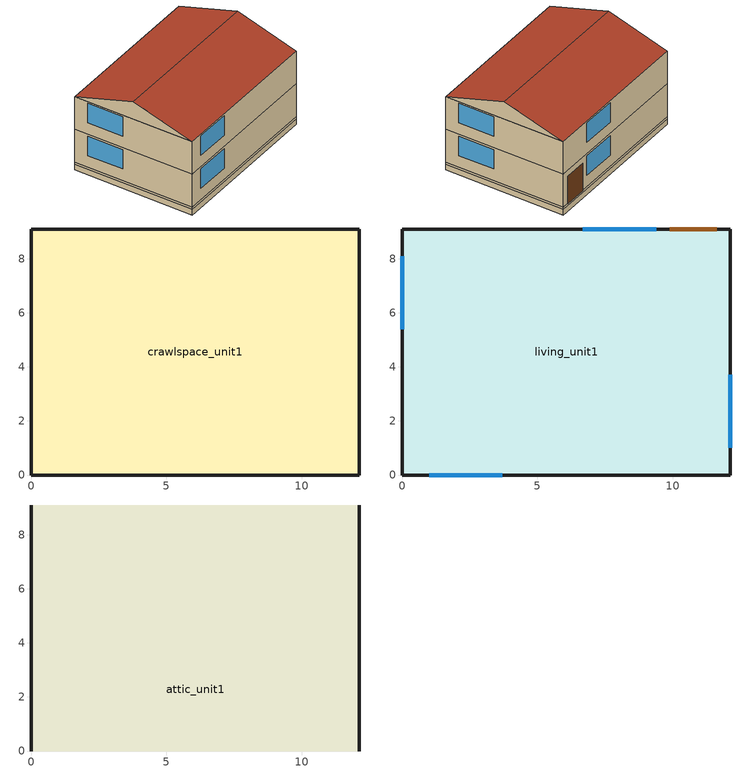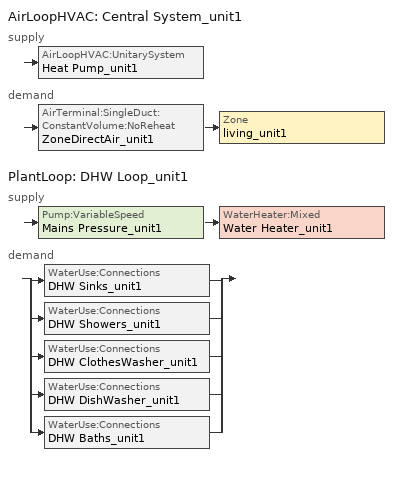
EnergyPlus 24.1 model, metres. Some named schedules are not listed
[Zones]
crawlspace_unit1
 floor ground (Interior Floor): 0,0 0,9.1 12.13,9.1 12.13,0 z-0.46
 wall outside (Crawl Wall): 0,0 12.13,0 12.13,9.1 0,9.1 0,0 z0:0.15
 wall ground (Crawl Wall): 0,0 12.13,0 12.13,9.1 0,9.1 0,0 z-0.46:0
living_unit1
 floor adiabatic (Interior Floor): 0,0 0,9.1 12.13,9.1 12.13,0 z2.74
 floor to crawlspace_unit1 (Exterior Floor): 0,0 0,9.1 12.13,9.1 12.13,0 z0.15
 wall outside (Exterior Wall): 0,0 12.13,0 12.13,9.1 0,9.1 0,0 z0.15:2.74; 0,0 12.13,0 12.13,9.1 0,9.1 0,0 z2.74:5.34
 window (Exterior Window): 1,0 3.71,0 / 9.39,9.1 6.68,9.1 / 12.13,1 12.13,3.71 / 0,8.1 0,5.39 z1.07:2.59; 1,0 3.71,0 / 9.39,9.1 6.68,9.1 / 12.13,1 12.13,3.71 / 0,8.1 0,5.39 z3.66:5.18
 door (Exterior Door): 11.63,9.1 9.89,9.1 z0.15:2.29
 ceiling to attic_unit1 (Interior Ceiling): 0,0 12.13,0 12.13,9.1 0,9.1 z5.34
attic_unit1
 wall outside (Gable_end): 12.13,0,5.34 12.13,9.1,5.34 12.13,4.55,6.7; 0,9.1,5.34 0,0,5.34 0,4.55,6.7
 roof outside (Exterior Roof): 0,0,5.34 12.13,0,5.34 12.13,4.55,6.7 0,4.55,6.7; 12.13,9.1,5.34 0,9.1,5.34 0,4.55,6.7 12.13,4.55,6.7
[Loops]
AirLoopHVAC 'Central System_unit1'
 supply: AirLoopHVAC:UnitarySystem 'Heat Pump_unit1'
 demand: AirTerminal:SingleDuct:ConstantVolume:NoReheat 'ZoneDirectAir_unit1' > Zone 'living_unit1'
PlantLoop 'DHW Loop_unit1'
 supply: Pump:VariableSpeed 'Mains Pressure_unit1' > WaterHeater:Mixed 'Water Heater_unit1'
 demand: split
  | WaterUse:Connections 'DHW Sinks_unit1'
  | WaterUse:Connections 'DHW Showers_unit1'
  | WaterUse:Connections 'DHW ClothesWasher_unit1'
  | WaterUse:Connections 'DHW DishWasher_unit1'
  | WaterUse:Connections 'DHW Baths_unit1'
[Building]
US+SF+CZ4A+hp+crawlspace+IECC_2006: North Axis {deg}=0; Terrain=Suburbs; Loads Convergence Tolerance Value {W}=0.04; Temperature Convergence Tolerance Value {deltaC}=0.4; Solar Distribution=FullExterior; Maximum Number of Warmup Days=25; Minimum Number of Warmup Days=6
[Site:WaterMainsTemperature]
Calculation Method=Correlation; Annual Average Outdoor Air Temperature {C}=12.4667; Maximum Difference In Monthly Average Outdoor Air Temperatures {deltaC}=25.2
[Site:Location]
New.York-John.F.Kennedy.Intl.AP_NY_USA WMO=744860: Latitude {deg}=40.66; Longitude {deg}=-73.8; Time Zone {hr}=-5; Elevation {m}=7
[SizingPeriod:DesignDay] Day of Month=21; Dry-Bulb Temperature Range Modifier Type=DefaultMultipliers; Humidity Condition Type=Wetbulb; Barometric Pressure {Pa}=101241; Rain Indicator=No; Snow Indicator=No; Daylight Saving Time Indicator=No
Name | Month | Day Type | Maximum Dry-Bulb Temperature {C} | Daily Dry-Bulb Temperature Range {deltaC} | Wetbulb or DewPoint at Maximum Dry-Bulb {C} | Wind Speed {m/s} | Wind Direction {deg} | Solar Model Indicator | Sky Clearness | ASHRAE Clear Sky Optical Depth for Beam Irradiance (taub) | ASHRAE Clear Sky Optical Depth for Diffuse Irradiance (taud)
New.York-John.F.Kennedy.Intl.AP_NY_USA Ann Htg 99.6% Condns DB | 1 | WinterDesignDay | -10.7 | 0 | -10.7 | 7.5 | 320 | ASHRAEClearSky | 0
New.York-John.F.Kennedy.Intl.AP_NY_USA Ann Clg .4% Condns DB=>MWB | 7 | SummerDesignDay | 32.1 | 7.4 | 23.1 | 5.6 | 230 | ASHRAETau |  | 0.541 | 1.8
[Material]
Name | Roughness | Thickness {m} | Conductivity {W/m-K} | Density {kg/m3} | Specific Heat {J/kg-K} | Solar Absorptance | Thermal Absorptance | Visible Absorptance
sheathing_consol_layer | Rough | 0.0127 | 0.0940184 | 685.008 | 1172.332
ceil_consol_layer | Rough | 0.340392 | 0.0617176 | 41.9286 | 776.251
floor_consol_layer | Rough | 0.1397 | 0.0491039 | 55.074 | 916.9311
wall_consol_layer | Rough | 0.0889 | 0.0579573 | 120.801 | 1036.26
Concrete_4in | Rough | 0.101498 | 1.312098 | 2242.8 | 465.2
Asphalt_shingle | MediumRough | 0.00633985 | 0.08186 | 1121.29 | 1255.2 | 0.75
cement_stucco | MediumSmooth | 0.01905 | 0.721 | 1865.58 | 878.64
syn_stucco | MediumSmooth | 0.003048 | 8.65E-02 | 400 | 878.64
Drywall_1/2in | MediumSmooth | 0.0127 | 0.16009 | 800.923 | 1087.84
OSB_5/8in | MediumSmooth | 0.015875 | 0.1163 | 544.627 | 1213.36
OSB_7/16in | MediumSmooth | 0.0111125 | 0.1163 | 544.627 | 1213.36
Plywood_3/4in | Rough | 0.01905 | 0.115458 | 544.68 | 674.54 | 0.7 | 0.9 | 0.7
Carpet_n_pad | MediumSmooth | 0.0254001 | 0.0601314 | 32.0369 | 836.8 | 0.7 | 0.9 | 0.7
OSB_1/2in | MediumSmooth | 0.0127 | 0.1163 | 544.627 | 1213.36 | 0.7 | 0.9 | 0.7
door_const | Smooth | 0.0317022 | 0.0720096 | 512.64 | 767.58
Std Wood 6inch | MediumSmooth | 0.15 | 0.12 | 540 | 1210 | 0.7 | 0.9 | 0.7
[Construction]
Exterior Wall: syn_stucco, sheathing_consol_layer, OSB_7/16in, wall_consol_layer, Drywall_1/2in
InteriorFurnishings: Std Wood 6inch
Exterior Floor: floor_consol_layer, Plywood_3/4in, Carpet_n_pad
Interior Floor: Plywood_3/4in, Carpet_n_pad
Interior Ceiling: ceil_consol_layer, Drywall_1/2in
Exterior Roof: Asphalt_shingle, OSB_1/2in
Exterior Window: Glass
Exterior Door: door_const
Gable_end: cement_stucco, Bldg_paper_felt, OSB_5/8in, Air_4_in_vert, Drywall_1/2in
window_w_blinds: Glass, int_blind
crawl wall: Concrete_4in
[Material:NoMass]
Bldg_paper_felt: Roughness=Smooth; Thermal Resistance {m2-K/W}=0.0105666
[Material:AirGap]
Air_4_in_vert: Thermal Resistance {m2-K/W}=0.158499
[WindowMaterial:SimpleGlazingSystem]
Glass: U-Factor {W/m2-K}=2.27144; Solar Heat Gain Coefficient=0.3344; Visible Transmittance=0.88
[WindowMaterial:Blind]
int_blind: Slat Orientation=Horizontal; Slat Width {m}=0.025; Slat Separation {m}=0.01875; Slat Thickness {m}=0.001; Slat Angle {deg}=45; Slat Conductivity {W/m-K}=221; Slat Beam Solar Transmittance=0; Front Side Slat Beam Solar Reflectance=0.5; Back Side Slat Beam Solar Reflectance=0.5; Slat Diffuse Solar Transmittance=0; Front Side Slat Diffuse Solar Reflectance=0.5; Back Side Slat Diffuse Solar Reflectance=0.5; Slat Beam Visible Transmittance=0; Front Side Slat Beam Visible Reflectance=0.5; Back Side Slat Beam Visible Reflectance=0.5; Slat Diffuse Visible Transmittance=0; Front Side Slat Diffuse Visible Reflectance=0.5; Back Side Slat Diffuse Visible Reflectance=0.5; Slat Infrared Hemispherical Transmittance=0; Front Side Slat Infrared Hemispherical Emissivity=0.9; Back Side Slat Infrared Hemispherical Emissivity=0.9; Blind to Glass Distance {m}=0.05; Blind Top Opening Multiplier=0.5; Blind Bottom Opening Multiplier=0.5; Blind Left Side Opening Multiplier=0.5; Blind Right Side Opening Multiplier=0.5
[AirLoopHVAC:UnitarySystem]
Heat Pump_unit1: Control Type=Load; Controlling Zone or Thermostat Location=living_unit1; Dehumidification Control Type=None; Availability Schedule=always_avail; Supply Fan=Supply Fan_unit1; Fan Placement=BlowThrough; Supply Air Fan Operating Mode Schedule=fan_cycle; Heating Coil=Main DX Heating Coil_unit1; DX Heating Coil Sizing Ratio=1; Cooling Coil=DX Cooling Coil_unit1; Use DOAS DX Cooling Coil=No; Minimum Supply Air Temperature {C}=2; Latent Load Control=SensibleOnlyLoadControl; Supplemental Heating Coil=Supp Heating Coil_unit1; Cooling Supply Air Flow Rate Method=SupplyAirFlowRate; Cooling Supply Air Flow Rate {m3/s}=0.595; Heating Supply Air Flow Rate Method=SupplyAirFlowRate; Heating Supply Air Flow Rate {m3/s}=0.595; No Load Supply Air Flow Rate Method=None; Maximum Supply Air Temperature {C}=50; Maximum Outdoor Dry-Bulb Temperature for Supplemental Heater Operation {C}=0; Design Specification Multispeed Object=hp_multispeed_perf
[UnitarySystemPerformance:Multispeed]
hp_multispeed_perf: Number of Speeds for Heating=2; Number of Speeds for Cooling=2; Single Mode Operation=No; No Load Supply Air Flow Rate Ratio=0; Heating Speed 1 Supply Air Flow Ratio=0.722; Cooling Speed 1 Supply Air Flow Ratio=0.722; Heating Speed 2 Supply Air Flow Ratio=1; Cooling Speed 2 Supply Air Flow Ratio=1
[Fan:SystemModel]
Supply Fan_unit1: Availability Schedule=always_avail; Design Maximum Air Flow Rate {m3/s}=0.595; Speed Control Method=Discrete; Electric Power Minimum Flow Rate Fraction=1; Design Pressure Rise {Pa}=400; Motor Efficiency=0.863; Motor In Air Stream Fraction=1; Design Electric Power Consumption {W}=AUTOSIZE; Design Power Sizing Method=TotalEfficiencyAndPressure; Fan Total Efficiency=0.50054; Night Ventilation Mode Pressure Rise {Pa}=400; Number of Speeds=2; Speed 1 Flow Fraction=0.722; Speed 1 Electric Power Fraction=0.412; Speed 2 Flow Fraction=1; Speed 2 Electric Power Fraction=1
[Coil:Cooling:DX:MultiSpeed]
DX Cooling Coil_unit1: Availability Schedule=always_avail; Condenser Type=AirCooled; Apply Part Load Fraction to Speeds Greater than 1=No; Apply Latent Degradation to Speeds Greater than 1=No; Maximum Outdoor Dry-Bulb Temperature for Crankcase Heater Operation {C}=10; Basin Heater Setpoint Temperature {C}=2; Fuel Type=Electricity; Number of Speeds=2; Speed 1 Gross Rated Total Cooling Capacity {W}=7415; Speed 1 Gross Rated Sensible Heat Ratio=autosize; Speed 1 Gross Rated Cooling COP {W/W}=5.61; Speed 1 Rated Air Flow Rate {m3/s}=0.43; 2017 Speed 1 Rated Evaporator Fan Power Per Volume Flow Rate {W/(m3/s)}=0; 2023 Speed 1 Rated Evaporator Fan Power Per Volume Flow Rate {W/(m3/s)}=934.4; Speed 1 Total Cooling Capacity Function of Temperature Curve=HPLowStageCoolingCAPFTemp; Speed 1 Total Cooling Capacity Function of Flow Fraction Curve=HPLowStageCoolingCAPFFF; Speed 1 Energy Input Ratio Function of Temperature Curve=HPLowStageCoolingEIRFTemp; Speed 1 Energy Input Ratio Function of Flow Fraction Curve=HPLowStageCoolingEIRFFF; Speed 1 Part Load Fraction Correlation Curve=HP2StageCoolingPLFFPLR; Speed 1 Rated Waste Heat Fraction of Power Input=0.2; Speed 1 Evaporative Condenser Effectiveness=0.9; Speed 2 Gross Rated Total Cooling Capacity {W}=10023; Speed 2 Gross Rated Sensible Heat Ratio=autosize; Speed 2 Gross Rated Cooling COP {W/W}=5.15; Speed 2 Rated Air Flow Rate {m3/s}=0.595; 2017 Speed 2 Rated Evaporator Fan Power Per Volume Flow Rate {W/(m3/s)}=0; 2023 Speed 2 Rated Evaporator Fan Power Per Volume Flow Rate {W/(m3/s)}=934.4; Speed 2 Total Cooling Capacity Function of Temperature Curve=HPHighStageCoolingCAPFTemp; Speed 2 Total Cooling Capacity Function of Flow Fraction Curve=HPHighStageCoolingCAPFFF; Speed 2 Energy Input Ratio Function of Temperature Curve=HPHighStageCoolingEIRFTemp; Speed 2 Energy Input Ratio Function of Flow Fraction Curve=HPHighStageCoolingEIRFFF; Speed 2 Part Load Fraction Correlation Curve=HP2StageCoolingPLFFPLR; Speed 2 Rated Waste Heat Fraction of Power Input=0.2; Speed 2 Evaporative Condenser Effectiveness=0.9
[Coil:Heating:DX:MultiSpeed]
Main DX Heating Coil_unit1: Availability Schedule=always_avail; Minimum Outdoor Dry-Bulb Temperature for Compressor Operation {C}=-17.78; Crankcase Heater Capacity {W}=200; Maximum Outdoor Dry-Bulb Temperature for Crankcase Heater Operation {C}=10; Defrost Energy Input Ratio Function of Temperature Curve=Defrost_EIR_FT; Maximum Outdoor Dry-Bulb Temperature for Defrost Operation {C}=5; Defrost Strategy=ReverseCycle; Defrost Control=OnDemand; Apply Part Load Fraction to Speeds Greater than 1=No; Fuel Type=Electricity; Region number for Calculating HSPF=4; Number of Speeds=2; Speed 1 Gross Rated Heating Capacity {W}=7613; Speed 1 Gross Rated Heating COP {W/W}=5.42; Speed 1 Rated Air Flow Rate {m3/s}=0.43; 2017 Speed 1 Rated Supply Air Fan Power Per Volume Flow Rate {W/(m3/s)}=345; 2023 Speed 1 Rated Supply Air Fan Power Per Volume Flow Rate {W/(m3/s)}=934.4; Speed 1 Heating Capacity Function of Temperature Curve=HPLowStageHeatingCAPFTemp; Speed 1 Heating Capacity Function of Flow Fraction Curve=HPLowStageHeatingCAPFFF; Speed 1 Energy Input Ratio Function of Temperature Curve=HPLowStageHeatingEIRFTemp; Speed 1 Energy Input Ratio Function of Flow Fraction Curve=HPLowStageHeatingEIRFFF; Speed 1 Part Load Fraction Correlation Curve=HP2StageHeatingPLFFPLR; Speed 2 Gross Rated Heating Capacity {W}=10023; Speed 2 Gross Rated Heating COP {W/W}=4.95; Speed 2 Rated Air Flow Rate {m3/s}=0.595; 2017 Speed 2 Rated Supply Air Fan Power Per Volume Flow Rate {W/(m3/s)}=425; 2023 Speed 2 Rated Supply Air Fan Power Per Volume Flow Rate {W/(m3/s)}=934.4; Speed 2 Heating Capacity Function of Temperature Curve=HPHighStageHeatingCAPFTemp; Speed 2 Heating Capacity Function of Flow Fraction Curve=HPHighStageHeatingCAPFFF; Speed 2 Energy Input Ratio Function of Temperature Curve=HPHighStageHeatingEIRFTemp; Speed 2 Energy Input Ratio Function of Flow Fraction Curve=HPHighStageHeatingEIRFFF; Speed 2 Part Load Fraction Correlation Curve=HP2StageHeatingPLFFPLR
[Coil:Heating:Electric]
Supp Heating Coil_unit1: Availability Schedule=always_avail; Efficiency=1; Nominal Capacity {W}=autosize
[Zone] Multiplier=1
living_unit1; attic_unit1; crawlspace_unit1
[InternalMass]
Internalmass_unit1: Construction=InteriorFurnishings; Zone or ZoneList=living_unit1; Surface Area {m2}=9.89591
[Shading:Overhang] Height above Window or Door {m}=0; Tilt Angle from Window/Door {deg}=90; Left extension from Window/Door Width {m}=0; Right extension from Window/Door Width {m}=0; Depth {m}=0.0152439
Name | Window or Door
Overhang_sdr_1.unit1 | Window_sdr_1.unit1
Overhang_sdr_2.unit1 | Window_sdr_2.unit1
[WindowShadingControl]
Shades-living_unit1: Zone=living_unit1; Shading Type=InteriorBlind; Construction with Shading=window_w_blinds; Shading Control Type=OnIfScheduleAllows; Schedule=shading_2012iecc; Shading Control Is Scheduled=Yes; Glare Control Is Active=No; Multiple Surface Control Type=Sequential; Fenestration Surface 1=Window_ldf_1.unit1; Fenestration Surface 2=Window_ldb_1.unit1; Fenestration Surface 3=Window_sdr_1.unit1; Fenestration Surface 4=Window_sdl_1.unit1; Fenestration Surface 5=Window_ldf_2.unit1; Fenestration Surface 6=Window_ldb_2.unit1; Fenestration Surface 7=Window_sdr_2.unit1; Fenestration Surface 8=Window_sdl_2.unit1
[GroundHeatTransfer:Control]
gtp_control: Run Basement Preprocessor=no; Run Slab Preprocessor=yes
[GroundHeatTransfer:Slab:Materials]
NMAT: Number of materials=2; ALBEDO: Surface Albedo: No Snow=0.16; ALBEDO: Surface Albedo: Snow=0.4; EPSLW: Surface Emissivity: No Snow=0.9; EPSLW: Surface Emissivity: Snow=0.9; Z0: Surface Roughness: No Snow {cm}=0.75; Z0: Surface Roughness: Snow {cm}=0.05; HIN: Indoor HConv: Downward Flow {W/m2-K}=6; HIN: Indoor HConv: Upward {W/m2-K}=9
[GroundHeatTransfer:Slab:MatlProps]
RHO: Slab Material density {kg/m3}=2300; RHO: Soil Density {kg/m3}=1200; CP: Slab CP {J/kg-K}=650; CP: Soil CP {J/kg-K}=1200; TCON: Slab k {W/m-K}=0.9; TCON: Soil k {W/m-K}=1
[GroundHeatTransfer:Slab:BoundConds]
EVTR: Is surface evapotranspiration modeled=FALSE; FIXBC: is the lower boundary at a fixed temperature=TRUE; TDEEPin {C}=10; USRHflag: Is the ground surface h specified by the user?=FALSE
[GroundHeatTransfer:Slab:BldgProps]
IYRS: Number of years to iterate=10; Shape: Slab shape=0; HBLDG: Building height {m}=4; TIN1: January Indoor Average Temperature Setpoint {C}=22.22; TIN2: February Indoor Average Temperature Setpoint {C}=22.22; TIN3: March Indoor Average Temperature Setpoint {C}=22.22; TIN4: April Indoor Average Temperature Setpoint {C}=22.22; TIN5: May Indoor Average Temperature Setpoint {C}=22.22; TIN6: June Indoor Average Temperature Setpoint {C}=23.88; TIN7: July Indoor Average Temperature Setpoint {C}=23.88; TIN8: August Indoor Average Temperature Setpoint {C}=23.88; TIN9: September Indoor Average Temperature Setpoint {C}=23.88; TIN10: October Indoor Average Temperature Setpoint {C}=22.22; TIN11: November Indoor Average Temperature Setpoint {C}=22.22; TIN12: December Indoor Average Temperature Setpoint {C}=22.22; TINAmp: Daily Indoor sine wave variation amplitude {deltaC}=0; ConvTol: Convergence Tolerance=0.1
[GroundHeatTransfer:Slab:Insulation]
RINS: R value of under slab insulation {m2-K/W}=0; DINS: Width of strip of under slab insulation {m}=0; RVINS: R value of vertical insulation {m2-K/W}=0; ZVINS: Depth of vertical insulation {m}=0.6; IVINS: Flag: Is there vertical insulation=0
[GroundHeatTransfer:Slab:EquivalentSlab]
APRatio: The area to perimeter ratio for this slab {m}=2.59995; SLABDEPTH: Thickness of slab on grade {m}=0.1; CLEARANCE: Distance from edge of slab to domain edge {m}=15; ZCLEARANCE: Distance from bottom of slab to domain bottom {m}=15
[GroundHeatTransfer:Basement:SimParameters]
F: Multiplier for the ADI solution=0.1; IYRS: Maximum number of yearly iterations:=15
[GroundHeatTransfer:Basement:MatlProps]
NMAT: Number of materials in this domain=6; Density for Foundation Wall {kg/m3}=2243; density for Floor Slab {kg/m3}=2243; density for Ceiling {kg/m3}=311; density for Soil {kg/m3}=1500; density for Gravel {kg/m3}=2000; density for Wood {kg/m3}=449; Specific heat for foundation wall {J/kg-K}=880; Specific heat for floor slab {J/kg-K}=880; Specific heat for ceiling {J/kg-K}=1530; Specific heat for soil {J/kg-K}=840; Specific heat for gravel {J/kg-K}=720; Specific heat for wood {J/kg-K}=1530; Thermal conductivity for foundation wall {W/m-K}=1.4; Thermal conductivity for floor slab {W/m-K}=1.4; Thermal conductivity for ceiling {W/m-K}=0.09; thermal conductivity for soil {W/m-K}=1.1; thermal conductivity for gravel {W/m-K}=1.9; thermal conductivity for wood {W/m-K}=0.12
[GroundHeatTransfer:Basement:Insulation]
REXT: R Value of any exterior insulation {m2-K/W}=1.761e-05; INSFULL: Flag: Is the wall fully insulated?=True
[GroundHeatTransfer:Basement:SurfaceProps]
ALBEDO: Surface albedo for No snow conditions=0.16; ALBEDO: Surface albedo for snow conditions=0.4; EPSLN: Surface emissivity No Snow=0.94; EPSLN: Surface emissivity with Snow=0.86; VEGHT: Surface roughness No snow conditions {cm}=6; VEGHT: Surface roughness Snow conditions {cm}=0.25; PET: Flag, Potential evapotranspiration on?=False
[GroundHeatTransfer:Basement:BldgData]
DWALL: Wall thickness {m}=0.2; DSLAB: Floor slab thickness {m}=0.243828; DGRAVXY: Width of gravel pit beside basement wall {m}=0.3; DGRAVZN: Gravel depth extending above the floor slab {m}=0.2; DGRAVZP: Gravel depth below the floor slab {m}=0.1
[GroundHeatTransfer:Basement:Interior]
COND: Flag: Is the basement conditioned?=True; HIN: Downward convection only heat transfer coefficient {W/m2-K}=0.92; HIN: Upward convection only heat transfer coefficient {W/m2-K}=4.04; HIN: Horizontal convection only heat transfer coefficient {W/m2-K}=3.08; HIN: Downward combined (convection and radiation) heat transfer coefficient {W/m2-K}=6.13; HIN: Upward combined (convection and radiation) heat transfer coefficient {W/m2-K}=9.26; HIN: Horizontal combined (convection and radiation) heat transfer coefficient {W/m2-K}=8.29
[GroundHeatTransfer:Basement:ComBldg]
January average temperature {C}=21; February average temperature {C}=21; March average temperature {C}=21; April average temperature {C}=21; May average temperature {C}=24; June average temperature {C}=24; July average temperature {C}=24; August average temperature {C}=24; September average temperature {C}=24; October average temperature {C}=24; November average temperature {C}=21; December average temperature {C}=21; Daily variation sine wave amplitude {deltaC}=21
[GroundHeatTransfer:Basement:EquivSlab]
APRatio: The area to perimeter ratio for this slab {m}=2.59995; EquivSizing: Flag=True
[GroundHeatTransfer:Basement:EquivAutoGrid]
CLEARANCE: Distance from outside of wall to edge of 3-D ground domain {m}=15; SlabDepth: Thickness of the floor slab {m}=0.1; BaseDepth: Depth of the basement wall below grade {m}=1.21914
[ElectricEquipment] Zone or ZoneList or Space or SpaceList=living_unit1
Name | Schedule | Design Level Calculation Method | Design Level {W} | Fraction Latent | Fraction Radiant | Fraction Lost | Watts per Floor Area {W/m2}
dishwasher1 | DishWasher | EquipmentLevel | 65.6988 | 0.15 | 0.6 | 0.25
refrigerator1 | Refrigerator | EquipmentLevel | 91.0576 | 0 | 1 | 0
clotheswasher1 | ClothesWasher | EquipmentLevel | 28.4784 | 0 | 0.8 | 0.2
electric_dryer1 | ClothesDryer | EquipmentLevel | 213.065 | 0.05 | 0.15 | 0.8
electric_range1 | CookingRange | EquipmentLevel | 248.154 | 0.3 | 0.4 | 0.3
television1 | InteriorLighting | EquipmentLevel | 0 | 0 | 1 | 0
electric_mels1 | MiscPlugLoad | EquipmentLevel | 567.464 | 0.06 | 0.69 | 0.25
IECC_Adj1 | MiscPlugLoad | Watts/Area |  | 0.062439 | 0.411909 | 0.251045 | 1.54357
[ThermostatSetpoint:DualSetpoint]
thermostat_living Dual SP Control: Heating Setpoint Temperature Schedule=heating_sch; Cooling Setpoint Temperature Schedule=cooling_sch
[AvailabilityManager:Scheduled]
System availability: Schedule=always_avail
[Sizing:Zone]
living_unit1: Zone Cooling Design Supply Air Temperature Input Method=SupplyAirTemperature; Zone Cooling Design Supply Air Temperature {C}=12; Zone Heating Design Supply Air Temperature Input Method=SupplyAirTemperature; Zone Heating Design Supply Air Temperature {C}=50; Zone Cooling Design Supply Air Humidity Ratio {kgWater/kgDryAir}=0.008; Zone Heating Design Supply Air Humidity Ratio {kgWater/kgDryAir}=0.008; Design Specification Outdoor Air Object=SZ_DSOA_living_unit1; Cooling Design Air Flow Method=DesignDay; Cooling Minimum Air Flow per Zone Floor Area {m3/s-m2}=0.000762; Heating Design Air Flow Method=DesignDay; Heating Maximum Air Flow per Zone Floor Area {m3/s-m2}=0.002032; Heating Maximum Air Flow {m3/s}=0.141576; Heating Maximum Air Flow Fraction=0.3; Zone Load Sizing Method=Sensible Load Only No Latent Load; Zone Latent Cooling Design Supply Air Humidity Ratio Input Method=HumidityRatioDifference; Zone Cooling Design Supply Air Humidity Ratio Difference {kgWater/kgDryAir}=0.005; Zone Latent Heating Design Supply Air Humidity Ratio Input Method=HumidityRatioDifference; Zone Humidification Design Supply Air Humidity Ratio Difference {kgWater/kgDryAir}=0.005
[Sizing:System]
Central System_unit1: Type of Load to Size On=Sensible; Design Outdoor Air Flow Rate {m3/s}=autosize; Central Heating Maximum System Air Flow Ratio=1; Preheat Design Temperature {C}=7; Preheat Design Humidity Ratio {kgWater/kgDryAir}=0.008; Precool Design Temperature {C}=11; Precool Design Humidity Ratio {kgWater/kgDryAir}=0.008; Central Cooling Design Supply Air Temperature {C}=12; Central Heating Design Supply Air Temperature {C}=50; Type of Zone Sum to Use=NonCoincident; 100% Outdoor Air in Cooling=No; 100% Outdoor Air in Heating=No; Central Cooling Design Supply Air Humidity Ratio {kgWater/kgDryAir}=0.008; Central Heating Design Supply Air Humidity Ratio {kgWater/kgDryAir}=0.008; Cooling Supply Air Flow Rate Method=DesignDay; Heating Supply Air Flow Rate Method=DesignDay; Zone Maximum Outdoor Air Fraction=1; Cooling Design Capacity Method=CoolingDesignCapacity; Cooling Design Capacity {W}=10023; Heating Design Capacity Method=HeatingDesignCapacity; Heating Design Capacity {W}=12960.74; Central Cooling Capacity Control Method=OnOff
[ZoneControl:Thermostat]
Zone Thermostat_unit1: Zone or ZoneList=living_unit1; Control Type Schedule=zone_control_type; Control 1=thermostat_living Dual SP Control
[AirTerminal:SingleDuct:ConstantVolume:NoReheat]
ZoneDirectAir_unit1: Availability Schedule=always_avail; Maximum Air Flow Rate {m3/s}=0.595
[ZoneVentilation:DesignFlowRate]
Ventilation_unit1: Zone or ZoneList or Space or SpaceList=living_unit1; Schedule=always_avail; Design Flow Rate Calculation Method=Flow/Zone; Design Flow Rate {m3/s}=0; Ventilation Type=Exhaust; Fan Pressure Rise {Pa}=0; Fan Total Efficiency=0.6; Constant Term Coefficient=1; Temperature Term Coefficient=0; Velocity Term Coefficient=0; Velocity Squared Term Coefficient=0; Minimum Indoor Temperature {C}=-100; Maximum Indoor Temperature {C}=100; Delta Temperature {deltaC}=-100; Minimum Outdoor Temperature {C}=-100; Maximum Outdoor Temperature {C}=100; Maximum Wind Speed {m/s}=40
[DesignSpecification:OutdoorAir]
SZ_DSOA_living_unit1: Outdoor Air Method=Flow/Zone; Outdoor Air Flow per Person {m3/s-person}=0; Outdoor Air Flow per Zone {m3/s}=0.0283168
[AirLoopHVAC]
Central System_unit1: Design Supply Air Flow Rate {m3/s}=0.595
[Zone equipment]
living_unit1: ZoneDirectAir_unit1, ERV_unit1
[ZoneHVAC:EnergyRecoveryVentilator]
ERV_unit1: Availability Schedule=always_avail; Heat Exchanger=OA_Heat_Recovery_Unit1; Supply Air Flow Rate {m3/s}=0.0283168; Exhaust Air Flow Rate {m3/s}=0.0283168; Supply Air Fan=OASupplyFan_unit1; Exhaust Air Fan=OAExhaustFan_unit1
[Fan:OnOff] Fan Total Efficiency=0.6; Maximum Flow Rate {m3/s}=0.0283168; Motor Efficiency=1; Motor In Airstream Fraction=0
Name | Availability Schedule | Pressure Rise {Pa}
OASupplyFan_unit1 | always_avail | 0.01
OAExhaustFan_unit1 | always_off | 454.046
[HeatExchanger:AirToAir:SensibleAndLatent]
OA_Heat_Recovery_Unit1: Availability Schedule=always_off; Nominal Supply Air Flow Rate {m3/s}=0.0283168; Sensible Effectiveness at 100% Heating Air Flow=0.65; Latent Effectiveness at 100% Heating Air Flow=0; Sensible Effectiveness at 75% Heating Air Flow=0.65; Latent Effectiveness at 75% Heating Air Flow=0; Sensible Effectiveness at 100% Cooling Air Flow=0.65; Latent Effectiveness at 100% Cooling Air Flow=0; Sensible Effectiveness at 75% Cooling Air Flow=0.65; Latent Effectiveness at 75% Cooling Air Flow=0; Nominal Electric Power {W}=0; Supply Air Outlet Temperature Control=No; Heat Exchanger Type=Plate; Frost Control Type=None; Threshold Temperature {C}=-16.8333; Initial Defrost Time Fraction=0.083; Rate of Defrost Time Fraction Increase {1/K}=0.0216; Economizer Lockout=No
[People]
people_unit1: Zone or ZoneList or Space or SpaceList=living_unit1; Number of People Schedule=Occupancy; Number of People Calculation Method=People; Number of People=3; Fraction Radiant=0; Sensible Heat Fraction=autocalculate; Activity Level Schedule=activity_sch; Enable ASHRAE 55 Comfort Warnings=No; Mean Radiant Temperature Calculation Type=EnclosureAveraged
[Lights] Zone or ZoneList or Space or SpaceList=living_unit1; Schedule=InteriorLightingHE; Design Level Calculation Method=Watts/Area; Return Air Fraction=0; Fraction Radiant=0.6; Fraction Visible=0.2; Fraction Replaceable=0
Name | Watts per Floor Area {W/m2}
Living Hardwired Lighting1 | 1.91387
Living Plug-in Lighting1 | 0.478468
[Exterior:Lights]
Name | Schedule | Design Level {W}
Exterior-Lights_unit1 | ExteriorLighting | 78.6575
Garage-Lights_unit1 | InteriorLightingHE | 13.0293
[Pump:VariableSpeed]
Mains Pressure_unit1: Design Maximum Flow Rate {m3/s}=autosize; Design Pump Head {Pa}=1; Design Power Consumption {W}=0; Motor Efficiency=1; Fraction of Motor Inefficiencies to Fluid Stream=0; Coefficient 1 of the Part Load Performance Curve=0; Coefficient 2 of the Part Load Performance Curve=1; Coefficient 3 of the Part Load Performance Curve=0; Coefficient 4 of the Part Load Performance Curve=0; Design Minimum Flow Rate {m3/s}=0; Pump Control Type=Intermittent
[WaterHeater:Mixed]
Water Heater_unit1: Tank Volume {m3}=0.196841; Setpoint Temperature Schedule=dhw_setpt; Deadband Temperature Difference {deltaC}=2; Maximum Temperature Limit {C}=50; Heater Control Type=Cycle; Heater Maximum Capacity {W}=autosize; Heater Minimum Capacity {W}=0; Heater Ignition Minimum Flow Rate {m3/s}=0; Heater Fuel Type=electricity; Heater Thermal Efficiency=1; Ambient Temperature Indicator=Zone; Ambient Temperature Zone=living_unit1; Off Cycle Loss Coefficient to Ambient Temperature {W/K}=1.27317; Off Cycle Loss Fraction to Zone=1; On Cycle Loss Coefficient to Ambient Temperature {W/K}=1.27317; On Cycle Loss Fraction to Zone=1; Peak Use Flow Rate {m3/s}=0; Use Side Effectiveness=1; Source Side Effectiveness=1; Use Side Design Flow Rate {m3/s}=autosize; Source Side Design Flow Rate {m3/s}=0; Indirect Water Heating Recovery Time {hr}=1.5
[WaterHeater:Sizing]
Water Heater_unit1: Design Mode=ResidentialHUD-FHAMinimum; Number of Bedrooms=3; Number of Bathrooms=3
[PlantEquipmentList]
DHW Plant Equipment_unit1: Water Heater_unit1
[Sizing:Plant]
DHW Loop_unit1: Loop Type=Heating; Design Loop Exit Temperature {C}=48.8889; Loop Design Temperature Difference {deltaC}=5.55556
[PlantLoop]
DHW Loop_unit1: Fluid Type=Water; Plant Equipment Operation Scheme=DHW Loop Operation_unit1; Maximum Loop Temperature {C}=100; Minimum Loop Temperature {C}=0; Maximum Loop Flow Rate {m3/s}=autosize; Minimum Loop Flow Rate {m3/s}=0; Plant Loop Volume {m3}=autocalculate; Load Distribution Scheme=Optimal
[PlantEquipmentOperation:HeatingLoad]
DHW Control Scheme_unit1: Load Range 1 Lower Limit {W}=0; Load Range 1 Upper Limit {W}=1000000000000000; Range 1 Equipment List=DHW Plant Equipment_unit1
[PlantEquipmentOperationSchemes]
DHW Loop Operation_unit1: Control Scheme 1=DHW Control Scheme_unit1; Control Scheme 1 Schedule=always_avail
[SetpointManager:Scheduled]
DHW Loop Setpoint Manager_unit1: Control Variable=Temperature; Schedule=DHWSupplySetpoint; Setpoint Node or NodeList=DHW Supply Outlet Node_unit1
[WaterUse:Equipment]
Name | Peak Flow Rate {m3/s} | Flow Rate Fraction Schedule | Target Temperature Schedule
Clothes Washer_unit1 | 1.62192e-06 | ClothesWasher | CWWaterTempSchedule
Dishwasher_unit1 | 6.36685e-07 | Dishwasher | DWWaterTempSchedule
Sinks_unit1 | 7.1934e-05 | BA_sink_sch | SSBWaterTempSchedule
Showers_unit1 | 0.000141975 | BA_shower_sch | SSBWaterTempSchedule
Baths_unit1 | 0.00027764 | BA_bath_sch | SSBWaterTempSchedule
[WaterUse:Connections] Drain Water Heat Exchanger Type=None
Name | Water Use Equipment 1
DHW Sinks_unit1 | Sinks_unit1
DHW Showers_unit1 | Showers_unit1
DHW ClothesWasher_unit1 | Clothes Washer_unit1
DHW DishWasher_unit1 | Dishwasher_unit1
DHW Baths_unit1 | Baths_unit1
[Schedule:Compact]
BA_shower_sch: Through: 12/31, For: AllDays, Until: 1:00, 0.00194741, Until: 2:00, 0.000885185, Until: 3:00, 0.000531111, Until: 4:00, 0.000885185, Until: 5:00, 0.00247852, Until: 6:00, 0.00920593, Until: 7:00, 0.0208904, Until: 8:00, 0.0207133, Until: 9:00, 0.0168185, Until: 10:00, 0.0131007, Until: 11:00, 0.0106222, Until: 12:00, 0.00832074, Until: 13:00, 0.00601926, Until: 14:00, 0.00513407, Until: 15:00, 0.00460296, Until: 16:00, 0.00442593, Until: 17:00, 0.00531111, Until: 18:00, 0.00690444, Until: 19:00, 0.00743556, Until: 20:00, 0.00743556, Until: 21:00, 0.00743556, Until: 22:00, 0.00725852, Until: 23:00, 0.00513407, Until: 24:00, 0.00371778
BA_bath_sch: Through: 12/31, For: AllDays, Until: 1:00, 0.000181818, Until: 2:00, 9.09091e-05, Until: 3:00, 9.09091e-05, Until: 4:00, 9.09091e-05, Until: 5:00, 0.000181818, Until: 6:00, 0.000431818, Until: 7:00, 0.00104545, Until: 8:00, 0.00131818, Until: 9:00, 0.0015, Until: 10:00, 0.00131818, Until: 11:00, 0.00104545, Until: 12:00, 0.000795455, Until: 13:00, 0.000704545, Until: 14:00, 0.000522727, Until: 15:00, 0.000522727, Until: 16:00, 0.000522727, Until: 17:00, 0.000886364, Until: 18:00, 0.00104545, Until: 19:00, 0.00175, Until: 20:00, 0.00227273, Until: 21:00, 0.00227273, Until: 22:00, 0.00175, Until: 23:00, 0.0015, Until: 24:00, 0.000886364
BA_sink_sch: Through: 12/31, For: AllDays, Until: 1:00, 0.00431871, Until: 2:00, 0.00215936, Until: 3:00, 0.0015424, Until: 4:00, 0.0015424, Until: 5:00, 0.00215936, Until: 6:00, 0.00555263, Until: 7:00, 0.0129561, Until: 8:00, 0.0191257, Until: 9:00, 0.0203596, Until: 10:00, 0.0191257, Until: 11:00, 0.0166579, Until: 12:00, 0.015424, Until: 13:00, 0.0151155, Until: 14:00, 0.0138816, Until: 15:00, 0.0132646, Until: 16:00, 0.0126477, Until: 17:00, 0.014807, Until: 18:00, 0.0200512, Until: 19:00, 0.023136, Until: 20:00, 0.0212851, Until: 21:00, 0.0175833, Until: 22:00, 0.014807, Until: 23:00, 0.0123392, Until: 24:00, 0.00832895
activity_sch: Through: 12/31, For: AllDays, Until: 24:00, 117.28
zone_control_type: Through: 12/31, For: AllDays, Until 24:00, 4
shading_2012iecc: Through: 12/31, For: AllDays, Until 24:00, 0
dhw_setpt: Through: 12/31, For: AllDays, Until 24:00, 48
always_avail: Through: 12/31, For: AllDays, Until: 24:00, 1
always_off; fan_cycle: Through: 12/31, For: AllDays, Until: 24:00, 0
heating_sch: Through: 12/31, For: AllDays, Until: 24:00, 22.2222
cooling_sch: Through: 12/31, For: AllDays, Until: 24:00, 23.8889
[Schedule:Day:Hourly]
OccupancyDay: 1, 1, 1, 1, 1, 1, 1, 0.8831, 0.40861, 0.24189, 0.24189, 0.24189, 0.24189, 0.24189, 0.24189, 0.24189, 0.29498, 0.5531, 0.89693, 0.89693, 0.89693, 1, 1, 1
LightingDay: 0.0625, 0.0625, 0.0625, 0.0625, 0.1875, 0.390625, 0.4375, 0.390625, 0.171875, 0.117188, 0.117188, 0.117188, 0.117188, 0.117188, 0.117188, 0.203125, 0.4375, 0.609375, 0.820312, 0.984375, 1, 0.6875, 0.382812, 0.15625
ExteriorLightingDay: 1, 1, 1, 1, 1, 1, 0, 0, 0, 0, 0, 0, 0, 0, 0, 0, 0, 0, 1, 1, 1, 1, 1, 1
LightingDay_EELighting: 0.06875, 0.06875, 0.06875, 0.06875, 0.20625, 0.429688, 0.48125, 0.429688, 0.189062, 0.128906, 0.128906, 0.128906, 0.128906, 0.128906, 0.128906, 0.223438, 0.48125, 0.670312, 0.902344, 1, 1, 0.75625, 0.421094, 0.171875
RefrigeratorDay: 0.8, 0.782696, 0.765594, 0.742857, 0.731388, 0.731388, 0.75996, 0.8, 0.817103, 0.828571, 0.8, 0.8, 0.839839, 0.839839, 0.828571, 0.839839, 0.885714, 0.971429, 1, 0.971429, 0.942857, 0.925553, 0.885714, 0.828571
MiscPlugLoadDay: 0.60749, 0.559339, 0.552853, 0.545071, 0.524481, 0.585279, 0.676232, 0.718547, 0.60749, 0.517023, 0.529183, 0.529345, 0.520428, 0.538424, 0.568742, 0.600357, 0.710117, 0.862678, 0.936608, 0.966764, 1, 0.976654, 0.845169, 0.734436
CookingRangeDay: 0.0471585, 0.0471585, 0.0235459, 0.0235459, 0.0471585, 0.0707044, 0.165088, 0.283018, 0.306564, 0.320771, 0.283018, 0.330176, 0.377335, 0.306564, 0.292423, 0.377335, 0.613194, 1, 0.778348, 0.400947, 0.235859, 0.165088, 0.103722, 0.0707044
DishwasherWeekday: 0.129162, 0.0573867, 0.042998, 0.0286934, 0.0286934, 0.0860801, 0.172244, 0.258408, 0.488208, 0.545594, 0.473819, 0.402044, 0.344573, 0.387655, 0.315879, 0.301491, 0.315879, 0.416348, 0.732312, 0.933333, 0.761005, 0.559983, 0.373266, 0.258408
DishwasherWeekend: 0.138388, 0.0614858, 0.0460692, 0.0307429, 0.0307429, 0.0922286, 0.184547, 0.276866, 0.52308, 0.584565, 0.507663, 0.430761, 0.369185, 0.415344, 0.338442, 0.323026, 0.338442, 0.446087, 0.78462, 1, 0.815362, 0.599982, 0.399928, 0.276866
DishwasherVacation; ClothesWasherVacation; ClothesDryerVacation: 0, 0, 0, 0, 0, 0, 0, 0, 0, 0, 0, 0, 0, 0, 0, 0, 0, 0, 0, 0, 0, 0, 0, 0
ClothesWasherWeekday: 0.0887931, 0.0710155, 0.0354602, 0.0354602, 0.0710155, 0.106571, 0.213142, 0.461934, 0.692948, 0.817391, 0.799614, 0.710725, 0.639615, 0.568599, 0.497489, 0.461934, 0.479711, 0.461934, 0.461934, 0.461934, 0.461934, 0.444156, 0.30203, 0.159904
ClothesWasherWeekend: 0.10863, 0.0868807, 0.0433822, 0.0433822, 0.0868807, 0.130379, 0.260758, 0.565131, 0.847755, 1, 0.978251, 0.869505, 0.782508, 0.695627, 0.60863, 0.565131, 0.586881, 0.565131, 0.565131, 0.565131, 0.565131, 0.543382, 0.369505, 0.195627
ClothesDryerWeekday: 0.0996819, 0.0598091, 0.0398727, 0.0199364, 0.0398727, 0.0598091, 0.159491, 0.318982, 0.486427, 0.685791, 0.785473, 0.817391, 0.7456, 0.677837, 0.610073, 0.578155, 0.558218, 0.546236, 0.518346, 0.510391, 0.5263, 0.546236, 0.4386, 0.239236
ClothesDryerWeekend: 0.121951, 0.0731707, 0.0487805, 0.0243902, 0.0487805, 0.0731707, 0.195122, 0.390244, 0.595097, 0.839, 0.960951, 1, 0.91217, 0.829268, 0.746366, 0.707317, 0.682927, 0.668268, 0.634146, 0.624415, 0.643878, 0.668268, 0.536585, 0.292683
[Schedule:Week:Compact]
RefrigeratorWeek: For: AllDays, RefrigeratorDay
MiscPlugLoadWeek: For: AllDays, MiscPlugLoadDay
CookingRangeWeek: For: AllDays, CookingRangeDay
DishwasherWeek: For: Weekdays, DishwasherWeekday, For: CustomDay1, DishwasherVacation, For: AllOtherDays, DishwasherWeekend
ClothesWasherWeek: For: Weekdays, ClothesWasherWeekday, For: CustomDay1, ClothesWasherVacation, For: AllOtherDays, ClothesWasherWeekend
ClothesDryerWeek: For: Weekdays, ClothesDryerWeekday, For: CustomDay1, ClothesDryerVacation, For: AllOtherDays, ClothesDryerWeekend
OccupancyWeek: AllDays, OccupancyDay
LightingProfileWeek: For: AllDays, LightingDay
LightingProfileWeek_EELighting: For: AllDays, LightingDay_EELighting
ExteriorLightingProfileWeek: For: AllDays, ExteriorLightingDay
[Schedule:Year]
Occupancy: OccupancyWeek, 1, 1, 12, 31
InteriorLighting: LightingProfileWeek, 1, 1, 12, 31
InteriorLightingHE: LightingProfileWeek_EELighting, 1, 1, 12, 31
ExteriorLighting: ExteriorLightingProfileWeek, 1, 1, 12, 31
Refrigerator: RefrigeratorWeek, 1, 1, 12, 31
MiscPlugLoad: MiscPlugLoadWeek, 1, 1, 12, 31
CookingRange: CookingRangeWeek, 1, 1, 12, 31
Dishwasher: DishwasherWeek, 1, 1, 12, 31
ClothesWasher: ClothesWasherWeek, 1, 1, 12, 31
ClothesDryer: ClothesDryerWeek, 1, 1, 12, 31
[Schedule:Constant]
DWWaterTempSchedule; CWWaterTempSchedule; DHWSupplySetpoint: Temperature, 48.8889
SSBWaterTempSchedule: Temperature, 40.5556
[Curve:Biquadratic] Minimum Value of x=0; Minimum Value of y=0
Name | Coefficient1 Constant | Coefficient2 x | Coefficient3 x**2 | Coefficient4 y | Coefficient5 y**2 | Coefficient6 x*y | Maximum Value of x | Maximum Value of y | Minimum Curve Output | Maximum Curve Output | Input Unit Type for X | Input Unit Type for Y | Output Unit Type
Defrost_EIR_FT | 1 | 0 | 0 | 0 | 0 | 0 | 100 | 100
HPLowStageHeatingCAPFTemp | 0.84613 | -0.002279 | -4.7e-05 | 0.026703 | 0.000201 | -7.9e-05 | 50 | 50 | 0 | 5 | Temperature | Temperature | Dimensionless
HPLowStageHeatingEIRFTemp | 0.551837 | 0.02038 | 0.000546 | -0.009638 | 0.000785 | -0.00125 | 50 | 50 | 0 | 5 | Temperature | Temperature | Dimensionless
HPHighStageHeatingCAPFTemp | 0.818223 | 0.001981 | -0.000203 | 0.028703 | 0.000207 | -7.1e-05 | 50 | 50 | 0 | 5 | Temperature | Temperature | Dimensionless
HPHighStageHeatingEIRFTemp | 0.81584 | -0.00615 | 0.001021 | -0.001301 | 0.001083 | -0.001487 | 50 | 50 | 0 | 5 | Temperature | Temperature | Dimensionless
HPLowStageCoolingCAPFTemp | 1.658788 | -0.083453 | 0.003424 | 0.002433 | -4.5e-05 | -0.000534 | 50 | 50 | 0 | 5 | Temperature | Temperature | Dimensionless
HPLowStageCoolingEIRFTemp | -0.582916 | 0.158101 | -0.004398 | -0.020335 | 0.00108 | -0.00064 | 50 | 50 | 0 | 5 | Temperature | Temperature | Dimensionless
HPHighStageCoolingCAPFTemp | 1.472738 | -0.067222 | 0.00292 | 0.000052 | -0.00003 | -0.000359 | 50 | 50 | 0 | 5 | Temperature | Temperature | Dimensionless
HPHighStageCoolingEIRFTemp | -0.488196 | 0.099162 | -0.00237 | 0.019503 | 0.00043 | -0.001097 | 50 | 50 | 0 | 5 | Temperature | Temperature | Dimensionless
[Curve:Quadratic] Minimum Value of x=0
Name | Coefficient1 Constant | Coefficient2 x | Coefficient3 x**2 | Maximum Value of x | Minimum Curve Output | Maximum Curve Output | Input Unit Type for X | Output Unit Type
HPLowStageHeatingCAPFFF | 0.741467 | 0.378645 | -0.119755 | 1.5 | 0 | 2 | Dimensionless | Dimensionless
HPLowStageHeatingEIRFFF | 2.15362 | -1.73719 | 0.584269 | 1.5 | 0 | 2 | Dimensionless | Dimensionless
HPHighStageHeatingCAPFFF | 0.766346 | 0.328409 | -0.0947015 | 1.5 | 0 | 2 | Dimensionless | Dimensionless
HPHighStageHeatingEIRFFF | 2.00104 | -1.58869 | 0.587594 | 1.5 | 0 | 2 | Dimensionless | Dimensionless
HP2StageHeatingPLFFPLR; HP2StageCoolingPLFFPLR | 0.93 | 0.07 | 0 | 1
HPLowStageCoolingCAPFFF | 0.65524 | 0.511655 | -0.166895 | 1.5 | 0 | 2 | Dimensionless | Dimensionless
HPLowStageCoolingEIRFFF | 1.63911 | -0.998954 | 0.359846 | 1.5 | 0 | 2 | Dimensionless | Dimensionless
HPHighStageCoolingCAPFFF | 0.618281 | 0.56906 | -0.187341 | 1.5 | 0 | 2 | Dimensionless | Dimensionless
HPHighStageCoolingEIRFFF | 1.57077 | -0.914152 | 0.343377 | 1.5 | 0 | 2 | Dimensionless | Dimensionless
[AirflowNetwork:SimulationControl]
House AirflowNetwork: AirflowNetwork Control=MultizoneWithDistribution; Wind Pressure Coefficient Type=SurfaceAverageCalculation; Building Type=LOWRISE; Maximum Number of Iterations=500; Relative Airflow Convergence Tolerance=0.001; Absolute Airflow Convergence Tolerance {kg/s}=0.00001; Convergence Acceleration Limit=0; Azimuth Angle of Long Axis of Building {deg}=0; Ratio of Building Width Along Short Axis to Width Along Long Axis=0.75; Allow Unsupported Zone Equipment=Yes; Do Distribution Duct Sizing Calculation=No
[AirflowNetwork:MultiZone:Surface:EffectiveLeakageArea] Discharge Coefficient=1.15; Reference Pressure Difference {Pa}=4; Air Mass Flow Exponent=0.65
Name | Effective Leakage Area {m2}
ZoneLeak_LongWall | 0.009067
ZoneLeak_ShortWall | 0.00680025
ZoneLeak_Ceiling | 0.0318384
ZoneLeak_Floor | 0.00001
AtticVent; CrawlVent | 0.37
[AirflowNetwork:Distribution:Component:LeakageRatio] Effective Leakage Ratio=0.1485; Maximum Flow Rate {m3/s}=0.595; Reference Pressure Difference {Pa}=25; Air Mass Flow Exponent=0.65
SupplyLeak; ReturnLeak
[AirflowNetwork:MultiZone:Zone] Indoor and Outdoor Temperature Difference Upper Limit for Minimum Venting Open Factor {deltaC}=100; Indoor and Outdoor Enthalpy Difference Upper Limit for Minimum Venting Open Factor {deltaJ/kg}=300000
Name | Ventilation Control Mode | Venting Availability Schedule | Minimum Venting Open Factor | Indoor and Outdoor Temperature Difference Lower Limit For Maximum Venting Open Factor {deltaC} | Indoor and Outdoor Enthalpy Difference Lower Limit For Maximum Venting Open Factor {deltaJ/kg}
crawlspace_unit1; attic_unit1 | Constant | inf_sch
living_unit1 | NoVent |  | 0 | 0 | 0
[AirflowNetwork:MultiZone:Surface] Window/Door Opening Factor, or Crack Factor=1
Name | Leakage Component | Ventilation Control Mode | Indoor and Outdoor Temperature Difference Upper Limit for Minimum Venting Open Factor {deltaC} | Indoor and Outdoor Enthalpy Difference Upper Limit for Minimum Venting Open Factor {deltaJ/kg} | Venting Availability Schedule | Minimum Venting Open Factor
BGWall_upper_ldf; BGWall_upper_ldb; BGWall_upper_sdl; BGWall_upper_sdr | CrawlVent | Constant | 100 | 300000 | inf_sch
Roof_front_unit1 | AtticVent | Constant | 100 | 300000 | inf_sch | 0
Roof_back_unit1; Roof_right_unit1; Roof_left_unit1 | AtticVent | Constant | 100 | 300000 | inf_sch
Floor_unit1 | ZoneLeak_Floor | NoVent
ceiling_unit1 | ZoneLeak_Ceiling | NoVent
Wall_ldf_1.unit1; Wall_ldb_1.unit1; Wall_ldf_2.unit1; Wall_ldb_2.unit1 | ZoneLeak_LongWall | NoVent
Wall_sdl_1.unit1; Wall_sdr_1.unit1; Wall_sdr_2.unit1; Wall_sdl_2.unit1 | ZoneLeak_ShortWall | NoVent
[AirflowNetwork:Distribution:Node] Node Height {m}=3
Name | Component Object Type or Node Type
EquipmentInletNode_unit1; ZoneSupplyNode_unit1; ZoneSupplyRegisterNode_unit1 ATInlet; ZoneSupplyRegisterNode_unit1; ZoneOutletNode_unit1; ZoneReturnNode_unit1; MainReturnNode_unit1; MainInletNode_unit1; FanOutletNode_unit1; HeatingInletNode_unit1; HeatingOutletNode_unit1; SuppHeatingInletNode_unit1 | Other
SplitterNode_unit1 | AirLoopHVAC:ZoneSplitter
MixerNode_unit1 | AirLoopHVAC:ZoneMixer
[AirflowNetwork:Distribution:Component:Duct] Heat Transmittance Coefficient (U-Factor) for Duct Wall Construction {W/m2-K}=0.709825; Overall Moisture Transmittance Coefficient from Air to Air {kg/m2}=1e-07
Name | Duct Length {m} | Hydraulic Diameter {m} | Cross Section Area {m2} | Surface Roughness {m} | Coefficient for Local Dynamic Loss Due to Fitting
MainTrunk_unit1 | 2 | 0.662022 | 0.344263 | 0.0009 | 0.01
ZoneSupply_unit1 | 15 | 0.662022 | 0.344263 | 0.0009 | 10
ZoneSupplyLink2_unit1 ATInlet Duct | 0.0001 | 0.662022 | 0.344263 | 0.0009 | 0
ZoneReturn_unit1 | 8 | 0.59213 | 0.275411 | 0.0009 | 9
ZoneConnectionDuct_unit1; AirLoopSupply_unit1 | 0.1 | 0.662022 | 0.344263 | 0.0001 | 0
MainReturn_unit1 | 1 | 0.59213 | 0.275411 | 0.0009 | 0.01
AirLoopReturn_unit1 | 0.1 | 0.59213 | 0.275411 | 0.0001 | 0
[AirflowNetwork:Distribution:Component:Fan]
Fan=Supply Fan_unit1
[AirflowNetwork:Distribution:Component:Coil] Air Path Length {m}=0.1; Air Path Hydraulic Diameter {m}=1
Name | Coil
 | DX Cooling Coil_unit1
 | Main DX Heating Coil_unit1
 | Supp Heating Coil_unit1
[AirflowNetwork:Distribution:Linkage]
Name | Node 1 | Node 2 | Component | Thermal Zone
MainSupplyLink_unit1 | EquipmentInletNode_unit1 | SplitterNode_unit1 | MainTrunk_unit1 | attic_unit1
ZoneSupplyLink_unit1 | SplitterNode_unit1 | ZoneSupplyNode_unit1 | ZoneSupply_unit1 | attic_unit1
ZoneSupplyLink2_unit1 ATInlet | ZoneSupplyRegisterNode_unit1 ATInlet | ZoneSupplyRegisterNode_unit1 | ZoneSupplyLink2_unit1 ATInlet Duct | attic_unit1
ZoneSupplyLink2_unit1 | ZoneSupplyNode_unit1 | ZoneSupplyRegisterNode_unit1 ATInlet | ZoneSupply_unit1 | attic_unit1
ZoneSupplyConnectionLink_unit1 | ZoneSupplyRegisterNode_unit1 | living_unit1 | ZoneConnectionDuct_unit1
ZoneReturnConnectionLink_unit1 | living_unit1 | ZoneOutletNode_unit1 | ZoneConnectionDuct_unit1
ZoneReturnLink1_unit1 | Zoneoutletnode_unit1 | ZoneReturnNode_unit1 | ZoneReturn_unit1 | crawlspace_unit1
ZoneReturnLink2_unit1 | ZoneReturnNode_unit1 | MixerNode_unit1 | ZoneReturn_unit1 | crawlspace_unit1
MainReturnLink_unit1 | MixerNode_unit1 | MainReturnNode_unit1 | MainReturn_unit1 | crawlspace_unit1
SystemReturnLink_unit1 | MainReturnNode_unit1 | MainInletNode_unit1 | AirLoopReturn_unit1
SupplyFanLink_unit1 | MainInletNode_unit1 | FanOutletNode_unit1 | Supply Fan_unit1
CoolingCoilLink_unit1 | FanOutletNode_unit1 | HeatingInletNode_unit1 | DX Cooling Coil_unit1
EquipmentAirLoopLink_unit1 | HeatingOutletNode_unit1 | EquipmentInletNode_unit1 | AirLoopSupply_unit1
HeatingCoilLink_unit1 | HeatingInletNode_unit1 | SuppHeatingInletNode_unit1 | Main DX Heating Coil_unit1
SuppHeatingCoilLink_unit1 | SuppHeatingInletNode_unit1 | HeatingOutletNode_unit1 | Supp Heating Coil_unit1
ZoneSupplyLeakLink_unit1 | ZoneSupplyNode_unit1 | attic_unit1 | SupplyLeak
ZoneReturnLeakLink_unit1 | crawlspace_unit1 | ZoneReturnNode_unit1 | ReturnLeak
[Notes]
GPARM parameters as run:
ID = US+SF+CZ4A+hp+crawlspace+IECC_2006
weatherfile = USA_NY_New.York-John.F.Kennedy.Intl.AP.744860_TMY3.epw
climate_zone = Climate Zone 4
moisture_regime = Moist
humidity_designation = Not Warm-Humid
tropical_designation = Not Tropical
bldg_type = Single-Family
fndn_type = Crawlspace
system_tag = Heat Pump
code = IECC_2006
vent_fan_efficacy = 1.4
afn_control = MultizoneWithDistribution
is_duct_base = no
leakage_ratio = 0.297
dhw_type =
TEMPLATE_PATH = template/v9.5
This dataset includes performance curves for single speed and two speed/stage heat pumps for
residential applications. The single speed performance curve are used in EnergyPlus single
speed coils of air-to-air heat pumps objects "Coil:Heating:DX:singlespeed" and
"Coil:Cooling:DX:singlespeed".  The two speed performance curves can be used in EnergyPlus
multi-speed DX coils of air-to-air heat pump objects: "Coil:Heating:DX:MultiSpeed" and
"Coil:Cooling:DX:MultiSpeed".  These coefficients were taken directly from the report below.
For further details users may need to refer this report.
D. Cutler, J. Winkler, N. Kruis, and C. Christensen
National Renewable Energy Laboratory
University of Colorado
Improved Modeling of Residential Air Conditioners and Heat Pumps for Energy Calculations
Technical Report
Heat Pump Performance Curves were taken from: Tables 14, 15, 18 and 19:
Two Stage Heat Pump Cooling Coil Object
